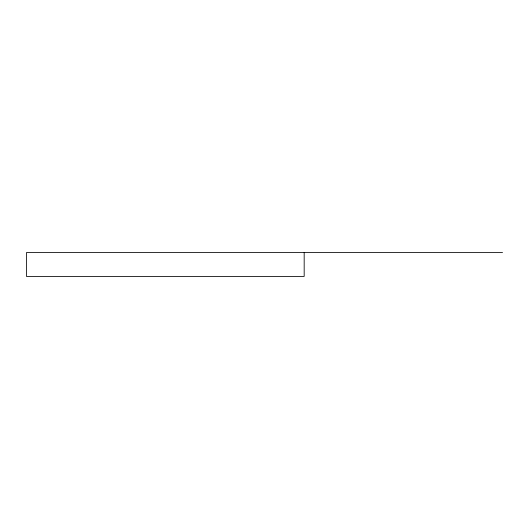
<?xml version="1.0" encoding="UTF-8"?>
<svg xmlns="http://www.w3.org/2000/svg" width="529" height="529" viewBox="0 0 529 529"><rect width="100%" height="100%" fill="white"/><g stroke="black" fill="none" stroke-linecap="round" stroke-linejoin="round"><path stroke-width="0.79" d="M304.175 252.611L304.175 276.416L26.45 276.416L26.45 252.584L502.55 252.611"/></g></svg>
